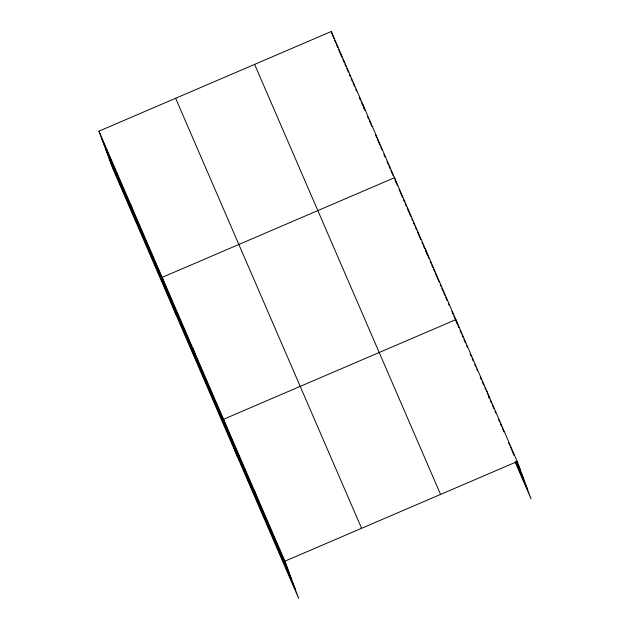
<?xml version="1.0" encoding="UTF-8"?>
<svg xmlns="http://www.w3.org/2000/svg" width="630" height="630" viewBox="0 0 630 630"><rect width="100%" height="100%" fill="white"/><g stroke="black" fill="none" stroke-linecap="round" stroke-linejoin="round"><path stroke-width="0.94" d="M98.957 131.158L284.918 561.18L298.722 598.5L112.762 168.47L98.957 131.158L331.278 31.5L517.238 461.53L531.043 498.842L515.12 462.018M284.918 561.18L517.238 461.53M334.672 40.509L335.837 43.21M336.617 45.021L337.79 47.722M338.57 49.534L342.082 57.653M342.862 59.456L344.035 62.165M344.815 63.969L345.988 66.678M346.768 68.481L348.327 72.096M349.5 74.805L350.28 76.608M351.06 78.411L352.233 81.12M353.013 82.924L354.572 86.538M355.745 89.239L356.525 91.051M359.257 97.367L360.423 100.075M361.21 101.879L362.77 105.486M363.935 108.195L364.723 109.998M367.447 116.322L368.621 119.023M369.4 120.834L371.747 126.244M375.645 135.269L376.819 137.978M377.598 139.781L379.937 145.199M380.717 147.003L381.89 149.712M383.843 154.224L385.017 156.933M386.962 161.445L388.135 164.154M388.915 165.958L390.088 168.667M390.868 170.47L393.207 175.888M395.16 180.4L396.333 183.102M399.058 189.402L402.554 197.489M403.326 199.285L404.491 201.978M405.271 203.773L406.437 206.467M407.216 208.27L410.705 216.35M411.87 219.043L412.65 220.839M413.43 222.634L414.595 225.327M415.367 227.131L416.532 229.824M417.312 231.619L420.808 239.699M421.974 242.393L422.746 244.196M423.525 245.991L424.691 248.685M425.47 250.48L427.794 255.867L425.187 248.661M428.187 256.764L428.959 258.56M430.125 261.261L430.904 263.057M431.684 264.852L432.849 267.545M433.621 269.341L434.787 272.034M435.566 273.829L439.063 281.917M440.228 284.61L441 286.406M441.78 288.201L442.945 290.895M443.725 292.69L444.89 295.391M445.662 297.187L447.213 300.778M448.379 303.471L449.159 305.267M451.875 311.551L453.041 314.252M453.82 316.047L457.317 324.127M460.034 330.419L461.199 333.113M461.979 334.908L463.144 337.601M463.916 339.397L465.468 342.988M466.633 345.681L467.413 347.484M470.13 353.769L471.295 356.462M472.075 358.257L473.24 360.951M474.792 364.55L475.571 366.345M476.737 369.038L477.508 370.834M480.233 377.118L481.399 379.811M482.17 381.607L483.722 385.206M484.887 387.899L485.667 389.694M488.384 395.979L489.549 398.672L486.557 390.568M490.329 400.475L491.495 403.168M492.266 404.964L493.826 408.555M494.991 411.248L495.763 413.044M498.488 419.336L499.653 422.029M500.425 423.825L501.59 426.518M502.37 428.313L503.921 431.904M508.583 442.685L509.749 445.378M510.52 447.174L514.017 455.262M516.742 461.546L520.23 469.633M516.033 461.31L523.798 479.272M515.82 462.262L527.475 489.203M254.614 64.386L440.567 494.416M175.628 98.272L361.581 528.294M101.958 139.262L287.91 569.284M105.525 148.9L291.477 578.923M109.195 158.831L295.155 588.861M458.868 327.718L455.868 319.615L223.548 419.273L237.352 456.592M397.506 185.811L394.506 177.707L162.186 277.365L175.99 314.685M362.896 104.604L364.888 110.006M331.278 31.5L333.947 38.706M254.236 490.227L257.229 498.33M192.867 348.319L195.867 356.423M130.575 204.262L133.568 212.365"/></g></svg>
